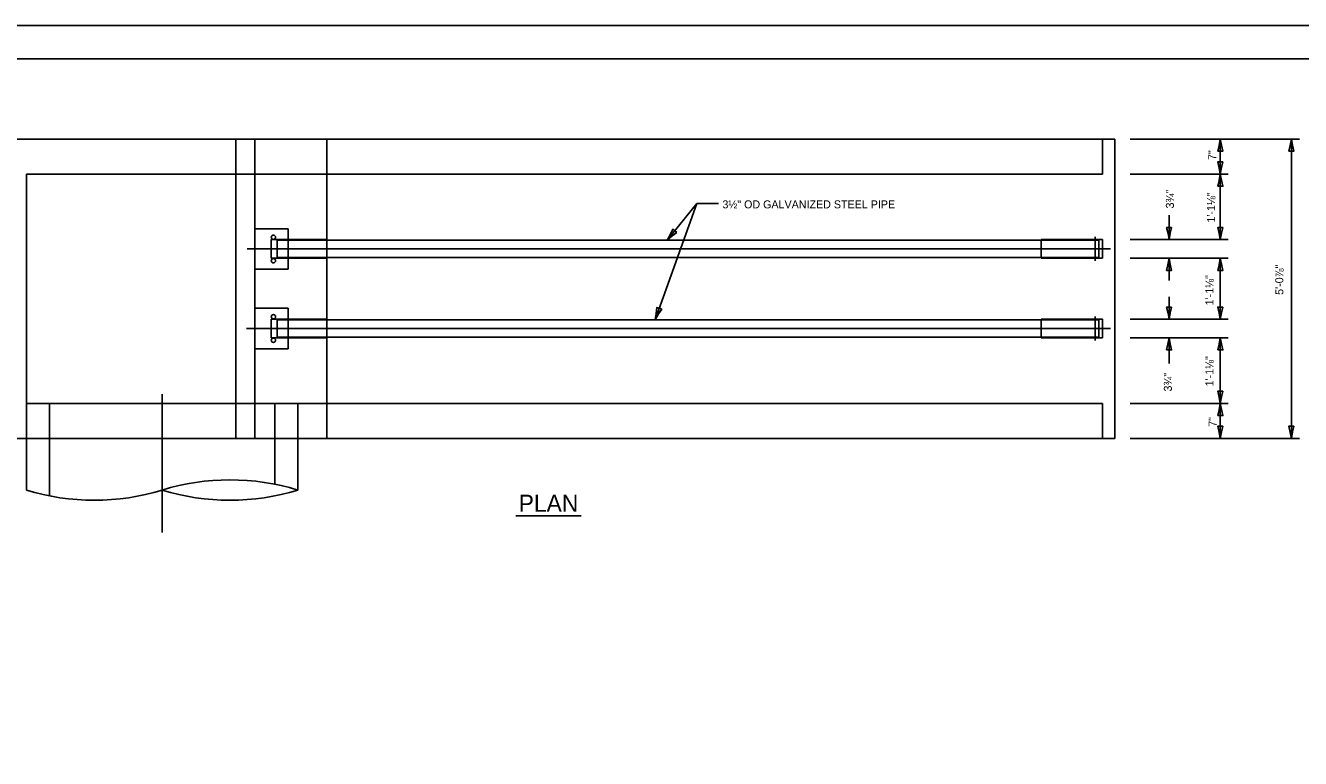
# Model space of a CAD drawing. Extents: x 2133490 to 2172050, y 2138301 to 2145980.
# Drawn here: x 2138805 to 2139761, y 2141988 to 2142538 of the extents above; entities that cross this region are included whole.
import ezdxf

# ---------------------------------------------------------------- set-up
doc = ezdxf.new("R2010")
doc.units = 0
for name, color, linetype in [('HS_Dimensions_and_Text', 7, 'Continuous'), ('HS_Pavement_Hidden', 7, 'Continuous'), ('ROW_Pr_Notes', 7, 'Continuous'), ('SH_General_Details', 7, 'Continuous'), ('SH_Printer_Plotting_Border', 7, 'Continuous'), ('Topo_Ex_Bridge_Structures', 7, 'Continuous')]:
    doc.layers.add(name, color=color, linetype=linetype)

msp = doc.modelspace()

# ---------------------------------------------------------------- linework, layer by layer
at = {"layer": 'HS_Dimensions_and_Text'}
for p, q in [((2139759.85, 2142452.39), (2139632.89, 2142452.39)), ((2139700.57, 2142426.08), (2139700.57, 2142452.39)), ((2139753.85, 2142227.73), (2139753.85, 2142452.39)), ((2139706.57, 2142426.08), (2139632.89, 2142426.08)), ((2139700.57, 2142376.9), (2139700.57, 2142426.08)), ((2139307.9, 2142403.9), (2139276.8, 2142316.84)), ((2139307.9, 2142403.9), (2139285.68, 2142376.48)), ((2139307.9, 2142403.9), (2139324.26, 2142403.9)), ((2139662.15, 2142376.9), (2139662.15, 2142395.38)), ((2139706.57, 2142376.9), (2139632.89, 2142376.9)), ((2139706.57, 2142362.93), (2139632.89, 2142362.93)), ((2139662.15, 2142346.26), (2139662.15, 2142362.93)), ((2139700.57, 2142317.19), (2139700.57, 2142362.93)), ((2139662.15, 2142317.19), (2139662.15, 2142334.1)), ((2139706.57, 2142317.19), (2139632.89, 2142317.19)), ((2139706.57, 2142303.22), (2139632.89, 2142303.22)), ((2139662.15, 2142284), (2139662.15, 2142303.22)), ((2139700.57, 2142254.04), (2139700.57, 2142303.22)), ((2139706.57, 2142254.04), (2139632.89, 2142254.04)), ((2139700.57, 2142227.73), (2139700.57, 2142254.04)), ((2139759.85, 2142227.73), (2139632.89, 2142227.73))]:
    msp.add_line(p, q, dxfattribs=at)
at = {"layer": 'HS_Pavement_Hidden'}
for p, q in [((2138805.29, 2142426.08), (2138805.29, 2142254.04)), ((2138805.29, 2142426.08), (2139030.51, 2142426.08)), ((2138988.7, 2142376.9), (2139001.58, 2142376.9)), ((2138988.7, 2142376.9), (2138988.7, 2142362.93)), ((2138993.37, 2142376.39), (2138993.37, 2142363.44)), ((2138993.37, 2142376.39), (2139001.58, 2142376.39)), ((2139030.51, 2142362.93), (2139030.51, 2142376.9)), ((2139566.21, 2142376.9), (2139566.21, 2142362.93)), ((2138970.86, 2142369.92), (2139618.21, 2142369.92)), ((2138988.7, 2142362.93), (2139001.58, 2142362.93)), ((2138993.37, 2142363.44), (2139001.58, 2142363.44)), ((2138988.7, 2142317.19), (2139001.58, 2142317.19)), ((2138988.7, 2142317.19), (2138988.7, 2142303.22)), ((2138993.37, 2142316.68), (2138993.37, 2142303.73)), ((2138993.37, 2142316.68), (2139001.58, 2142316.68)), ((2139030.51, 2142303.22), (2139030.51, 2142317.19)), ((2139566.21, 2142317.19), (2139566.21, 2142303.22)), ((2138970.24, 2142310.21), (2139618.21, 2142310.21)), ((2138988.7, 2142303.22), (2139001.58, 2142303.22)), ((2138993.37, 2142303.73), (2139001.58, 2142303.73)), ((2138907, 2142157.05), (2138907, 2142260.87)), ((2138805.29, 2142254.04), (2139030.51, 2142254.04)), ((2138805.29, 2142254.04), (2138805.29, 2142227.73)), ((2138822.5, 2142254.04), (2138822.5, 2142227.73)), ((2138991.5, 2142254.04), (2138991.5, 2142227.73)), ((2139008.71, 2142254.04), (2139008.71, 2142227.73)), ((2138822.52, 2142227.73), (2138822.52, 2142184.67)), ((2138991.5, 2142227.73), (2138991.5, 2142193.38))]:
    msp.add_line(p, q, dxfattribs=at)
for centre in [(2138990.42, 2142378.72), (2138990.42, 2142361.11), (2138990.42, 2142319.01), (2138990.42, 2142301.4)]:
    msp.add_circle(centre, 1.62, dxfattribs=at)
at = {"layer": 'ROW_Pr_Notes'}
for p, q in [((2138775.44, 2142452.39), (2139621.47, 2142452.39)), ((2138962.26, 2142452.39), (2138962.26, 2142227.73)), ((2138976.56, 2142452.39), (2138976.56, 2142227.73)), ((2139030.51, 2142376.9), (2139030.51, 2142452.39)), ((2139612.11, 2142452.39), (2139612.11, 2142426.08)), ((2139621.47, 2142452.39), (2139621.47, 2142227.73)), ((2139030.51, 2142426.08), (2139612.11, 2142426.08)), ((2138976.56, 2142385.1), (2139001.58, 2142385.1)), ((2139001.58, 2142385.1), (2139001.58, 2142354.74)), ((2139001.58, 2142376.9), (2139030.51, 2142376.9)), ((2139001.58, 2142376.39), (2139609.41, 2142376.39)), ((2139566.21, 2142376.9), (2139612.11, 2142376.9)), ((2139606.75, 2142378.92), (2139606.75, 2142360.91)), ((2139609.41, 2142376.39), (2139609.41, 2142363.44)), ((2139612.11, 2142376.9), (2139612.11, 2142362.93)), ((2138976.56, 2142354.74), (2139001.58, 2142354.74)), ((2139001.58, 2142363.44), (2139609.41, 2142363.44)), ((2139001.58, 2142362.93), (2139030.51, 2142362.93)), ((2139030.51, 2142317.19), (2139030.51, 2142363.44)), ((2139566.21, 2142362.93), (2139612.11, 2142362.93)), ((2138976.56, 2142325.39), (2139001.58, 2142325.39)), ((2139001.58, 2142325.39), (2139001.58, 2142295.03)), ((2139001.58, 2142317.19), (2139030.51, 2142317.19)), ((2139001.58, 2142316.68), (2139609.41, 2142316.68)), ((2139566.21, 2142317.19), (2139612.11, 2142317.19)), ((2139606.75, 2142319.21), (2139606.75, 2142301.2)), ((2139609.41, 2142316.68), (2139609.41, 2142303.73)), ((2139612.11, 2142317.19), (2139612.11, 2142303.22)), ((2139001.58, 2142303.73), (2139609.41, 2142303.73)), ((2139001.58, 2142303.22), (2139030.51, 2142303.22)), ((2139030.51, 2142227.73), (2139030.51, 2142303.22)), ((2139566.21, 2142303.22), (2139612.11, 2142303.22)), ((2138976.56, 2142295.03), (2139001.58, 2142295.03)), ((2139030.51, 2142254.04), (2139612.11, 2142254.04)), ((2139612.11, 2142254.04), (2139612.11, 2142227.73)), ((2138775.44, 2142227.73), (2139621.47, 2142227.73)), ((2138805.29, 2142227.73), (2138805.29, 2142189.02)), ((2139008.71, 2142227.73), (2139008.71, 2142189.02)), ((2139172.21, 2142169.68), (2139221.24, 2142169.68))]:
    msp.add_line(p, q, dxfattribs=at)
for centre, major_axis, start_param, end_param in [((2138957.86, 2142087.05), (138.75, 0), 1.195561, 1.946032), ((2138856.16, 2142290.99), (-138.75, 0), 1.195561, 1.946032), ((2138957.86, 2142290.99), (138.75, 0), 4.337154, 5.087624)]:
    msp.add_ellipse(centre, major_axis=major_axis, ratio=0.789907, start_param=start_param, end_param=end_param, dxfattribs=at)
at = {"layer": 'SH_General_Details'}
msp.add_line((2140289.66, 2142537.58), (2138589.66, 2142537.58), dxfattribs=at)
msp.add_lwpolyline([(2138689.66, 2142512.58), (2140264.66, 2142512.58), (2140264.66, 2141462.58), (2138689.66, 2141462.58)], close=True, dxfattribs=at)
at = {"layer": 'SH_Printer_Plotting_Border'}
msp.add_lwpolyline([(2138589.66, 2141437.58), (2140289.66, 2141437.58), (2140289.66, 2142537.58), (2138589.66, 2142537.58)], close=True, dxfattribs=at)
at = {"layer": 'Topo_Ex_Bridge_Structures'}
for points in [[(2139698.67, 2142443.3), (2139700.57, 2142443.29), (2139702.47, 2142443.29), (2139701.36, 2142447.84), (2139700.57, 2142452.39), (2139699.69, 2142447.54)], [(2139751.94, 2142443.3), (2139753.85, 2142443.29), (2139755.75, 2142443.29), (2139754.63, 2142447.84), (2139753.85, 2142452.39), (2139752.96, 2142447.54)], [(2139702.47, 2142435.18), (2139700.57, 2142435.18), (2139698.67, 2142435.18), (2139699.78, 2142430.63), (2139700.57, 2142426.08), (2139701.45, 2142430.94)], [(2139698.67, 2142416.98), (2139700.57, 2142416.98), (2139702.47, 2142416.98), (2139701.36, 2142421.53), (2139700.57, 2142426.08), (2139699.69, 2142421.23)], [(2139292.89, 2142382.35), (2139291.41, 2142383.56), (2139289.93, 2142384.75), (2139287.93, 2142380.51), (2139285.68, 2142376.48), (2139289.42, 2142379.7)], [(2139664.05, 2142386), (2139662.15, 2142386), (2139660.24, 2142386), (2139661.36, 2142381.45), (2139662.15, 2142376.9), (2139663.03, 2142381.75)], [(2139702.47, 2142386), (2139700.57, 2142386), (2139698.67, 2142386), (2139699.78, 2142381.45), (2139700.57, 2142376.9), (2139701.45, 2142381.75)], [(2139660.24, 2142353.83), (2139662.15, 2142353.83), (2139664.05, 2142353.83), (2139662.93, 2142358.38), (2139662.15, 2142362.93), (2139661.26, 2142358.08)], [(2139698.67, 2142353.83), (2139700.57, 2142353.83), (2139702.47, 2142353.83), (2139701.36, 2142358.38), (2139700.57, 2142362.93), (2139699.69, 2142358.08)], [(2139281.65, 2142324.76), (2139279.86, 2142325.41), (2139278.07, 2142326.05), (2139277.58, 2142321.39), (2139276.8, 2142316.84), (2139279.26, 2142321.11)], [(2139664.05, 2142326.29), (2139662.15, 2142326.29), (2139660.24, 2142326.29), (2139661.36, 2142321.74), (2139662.15, 2142317.19), (2139663.03, 2142322.04)], [(2139702.47, 2142326.29), (2139700.57, 2142326.29), (2139698.67, 2142326.29), (2139699.78, 2142321.74), (2139700.57, 2142317.19), (2139701.45, 2142322.04)], [(2139660.24, 2142294.13), (2139662.15, 2142294.12), (2139664.05, 2142294.12), (2139662.93, 2142298.67), (2139662.15, 2142303.22), (2139661.26, 2142298.37)], [(2139698.67, 2142294.13), (2139700.57, 2142294.12), (2139702.47, 2142294.12), (2139701.36, 2142298.67), (2139700.57, 2142303.22), (2139699.69, 2142298.37)], [(2139702.47, 2142263.14), (2139700.57, 2142263.14), (2139698.67, 2142263.14), (2139699.78, 2142258.59), (2139700.57, 2142254.04), (2139701.45, 2142258.9)], [(2139698.67, 2142244.94), (2139700.57, 2142244.94), (2139702.47, 2142244.94), (2139701.36, 2142249.49), (2139700.57, 2142254.04), (2139699.69, 2142249.19)], [(2139702.47, 2142236.83), (2139700.57, 2142236.83), (2139698.67, 2142236.83), (2139699.78, 2142232.28), (2139700.57, 2142227.73), (2139701.45, 2142232.58)], [(2139755.75, 2142236.83), (2139753.85, 2142236.83), (2139751.94, 2142236.83), (2139753.06, 2142232.28), (2139753.85, 2142227.73), (2139754.73, 2142232.58)]]:
    msp.add_lwpolyline(points, close=True, dxfattribs=at)

# ---------------------------------------------------------------- texts
at = {"layer": 'HS_Dimensions_and_Text'}
for s, p in [('7"', (2139697.45, 2142436.63)), ('3¾"', (2139665.75, 2142400.3)), ('1\'-1⅛"', (2139696.65, 2142389.7)), ('5\'-0⅞"', (2139747.81, 2142335.47)), ('1\'-1⅛"', (2139695.4, 2142327.61)), ('1\'-1⅛"', (2139695.4, 2142266.8)), ('3¾"', (2139664.22, 2142262.94)), ('7"', (2139697.73, 2142236.48))]:
    msp.add_text(s, height=6, rotation=90, dxfattribs=at).set_placement(p)
msp.add_text('3½" OD GALVANIZED STEEL PIPE', height=6, dxfattribs=at).set_placement((2139327.2, 2142400.36))
at = {"layer": 'ROW_Pr_Notes'}
msp.add_text('PLAN', height=12.8, dxfattribs=at).set_placement((2139174.39, 2142172.73))

doc.saveas('drawing.dxf')
